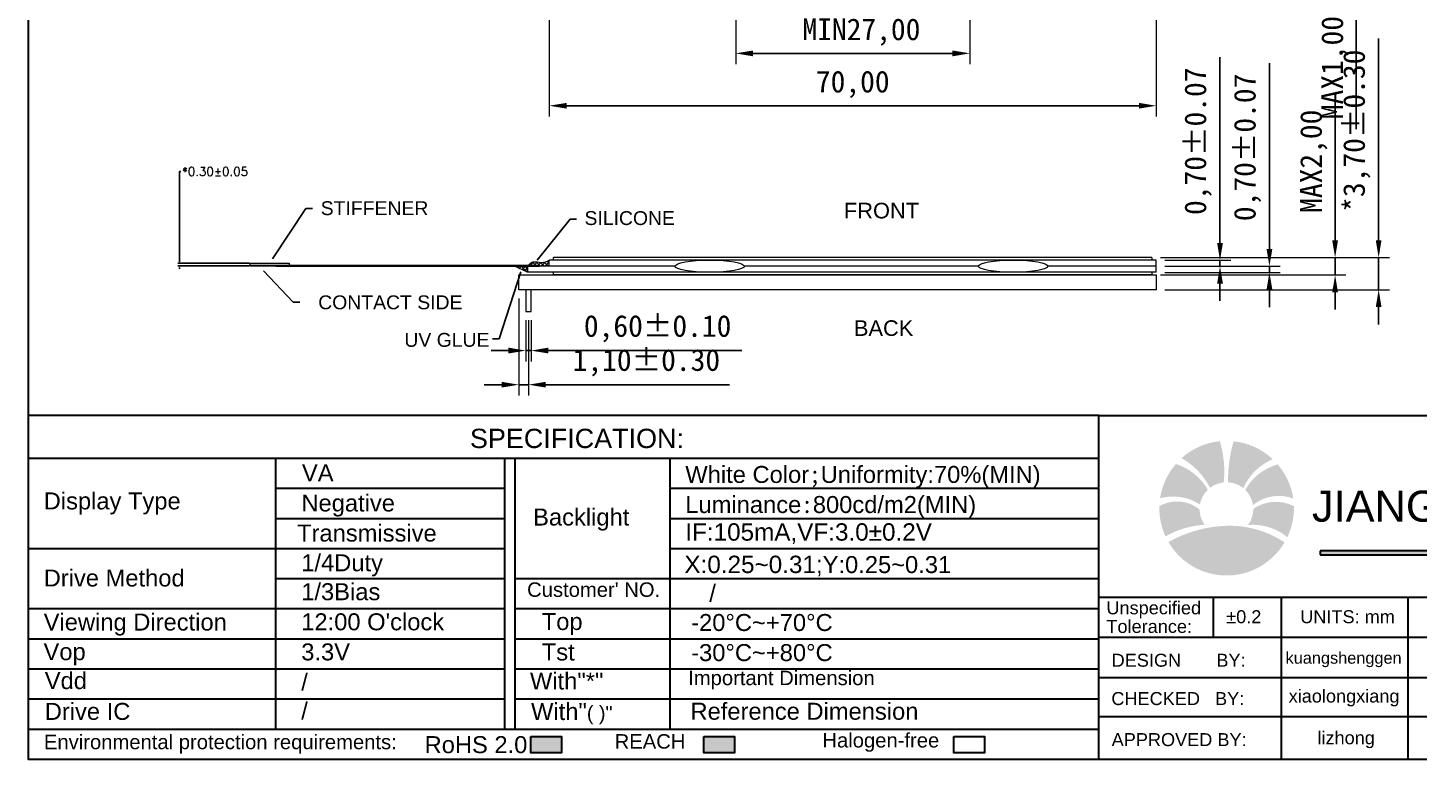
# Model space of a CAD drawing. Header units: millimetres. Extents: x 2631 to 4611, y 2266 to 2772.
# Drawn here: x 2631 to 2791.5, y 2585.4 to 2669.7 of the extents above; entities that cross this region are included whole.
import ezdxf
from ezdxf.enums import TextEntityAlignment as Align

# ---------------------------------------------------------------- set-up
doc = ezdxf.new("R2010")
doc.units = ezdxf.units.MM
for name, color, linetype, lineweight in [('BACKLIGHT', 7, 'Continuous', 20), ('FPC', 30, 'Continuous', 0), ('LCD', 4, 'Continuous', 20), ('PCB', 102, 'Continuous', 20), ('silicone', 193, 'Continuous', 20), ('TEXT', 7, 'Continuous', 30), ('UV GLUE', 237, 'Continuous', 20)]:
    doc.layers.add(name, color=color, linetype=linetype, lineweight=lineweight)
doc.layers.add('Dim', color=4, linetype='Continuous')
doc.styles.add('Arial', font='arial.ttf')
doc.styles.get("Standard").update_dxf_attribs({"font": 'txt.shx', "bigfont": 'gbcbig.shx'})
doc.styles.add('宋体', font='宋体.ttf')
doc.dimstyles.new('DIM', dxfattribs={"dimtxt": 2.5, "dimasz": 2, "dimexe": 1.25, "dimexo": 1, "dimgap": 1, "dimtad": 1, "dimzin": 1, "dimtxsty": '宋体', "dimcen": 2.5, "dimazin": 0, "dimtfac": 1, "dimtmove": 0, "dimatfit": 3, "dimfxl": 0, "dimlwe": 0, "dimarcsym": 0})
doc.dimstyles.get("Standard").update_dxf_attribs({"dimtxt": 1, "dimasz": 0.18, "dimexe": 0.18, "dimexo": 0.0625, "dimgap": 0.09, "dimtad": 0, "dimtih": 1, "dimtoh": 1, "dimdec": 4, "dimzin": 0, "dimdsep": 46, "dimtxsty": 'Standard', "dimcen": 0.09, "dimadec": 0, "dimazin": 0, "dimtfac": 1, "dimtdec": 4, "dimtofl": 0, "dimtmove": 0, "dimatfit": 3, "dimfxl": 0, "dimtolj": 1, "dimtzin": 0, "dimarcsym": 0})

# ---------------------------------------------------------------- blocks, each defined once
blk = doc.blocks.new('A$C6D9B0F57')
at = {"layer": 'Dim'}
blk.add_hatch(color=1, dxfattribs=at).paths.add_polyline_path([(167.57, 26.57), (287.98, 26.57), (287.98, 27.05), (167.57, 27.05)])
at = {"layer": 'TEXT'}
h = blk.add_hatch(color=126, dxfattribs=at)
h.set_gradient(color1=(24, 121, 93), color2=(7, 105, 15), tint=1)
h.paths.add_polyline_path([(162.96, 28.17, 0.164265), (154.91, 30.29, 0.110678), (147.9, 28.21, 0.573389)])
h.paths.add_polyline_path([(164.17, 32.6, 0.007615), (164.16, 32.86, 0.277023), (158.9, 32.51, -0.161911), (158.22, 30.42, -0.197285), (163.32, 28.84, 0.111824)])
h.paths.add_polyline_path([(162.07, 38.27, 0.200061), (157.85, 34.97, -0.162967), (158.86, 33, -0.266454), (164.08, 33.85, 0.141922)])
h.paths.add_polyline_path([(161.42, 38.95, 0.164142), (156.35, 41.27, 0.074223), (155.63, 35.95, -0.155454), (157.6, 35.19, -0.187681)])
h.paths.add_polyline_path([(154.56, 41.28, 0.159419), (149.6, 39.08, -0.14707), (153.3, 35.23, -0.139846), (155.07, 35.94, 0.099615)])
h.paths.add_polyline_path([(148.87, 38.33, 0.142989), (146.82, 33.89, -0.212761), (151.99, 33.08, -0.159202), (153.01, 34.98, 0.186633)])
h.paths.add_polyline_path([(151.94, 32.43, 0.311813), (146.72, 32.86, 0.007553), (146.72, 32.6, 0.108611), (147.52, 28.94, -0.116445), (152.59, 30.45, -0.153208)])
at = {"layer": 'TEXT', "lineweight": 30}
for points in [[(65.25, 3), (65.25, 0.87), (69.22, 0.87), (69.22, 3)], [(87.67, 3), (87.67, 0.87), (91.64, 0.87), (91.64, 3)]]:
    blk.add_hatch(color=256, dxfattribs=at).paths.add_polyline_path(points)
at = {"layer": 'TEXT', "color": 4, "lineweight": 30}
for p, q in [((138.88, 44.59), (0.07, 44.59)), ((138.88, 44.59), (297, 44.59)), ((138.88, 0.07), (138.88, 44.59)), ((0.03, 39.08), (63.16, 39.07)), ((32.19, 3.97), (32.19, 39.08)), ((61.86, 3.97), (61.86, 39.07)), ((63.16, 39.07), (63.16, 3.97)), ((63.16, 39.07), (138.88, 39.07)), ((83.29, 3.86), (83.29, 39.07)), ((32.19, 35.18), (61.86, 35.18)), ((83.29, 35.18), (138.88, 35.18)), ((32.19, 31.28), (61.86, 31.28)), ((83.29, 31.28), (138.88, 31.28)), ((0.03, 27.38), (61.86, 27.38)), ((83.29, 27.38), (138.88, 27.38)), ((32.19, 23.48), (61.86, 23.48)), ((63.16, 23.48), (138.88, 23.48)), ((138.88, 21.05), (297, 21.05)), ((153.72, 21.05), (153.72, 15.87)), ((162.52, 21.05), (162.52, 0.07)), ((178.97, 0.07), (178.97, 21.05)), ((0.03, 19.58), (61.86, 19.58)), ((63.16, 19.58), (138.88, 19.58)), ((0.03, 15.68), (61.86, 15.68)), ((63.16, 15.68), (138.88, 15.68)), ((138.88, 15.87), (194.51, 15.87)), ((0.03, 11.78), (61.86, 11.78)), ((63.16, 11.78), (138.88, 11.78)), ((138.88, 10.65), (194.51, 10.65)), ((0.03, 7.88), (61.86, 7.88)), ((63.16, 7.88), (138.88, 7.88)), ((138.88, 5.58), (264.26, 5.58)), ((0.07, 3.97), (61.86, 3.97)), ((61.86, 3.97), (138.88, 3.97))]:
    blk.add_line(p, q, dxfattribs=at)
at = {"layer": 'TEXT', "color": 1}
for p, q in [((167.57, 27.05), (167.57, 26.57)), ((287.98, 27.05), (167.57, 27.05)), ((167.57, 26.57), (287.98, 26.57))]:
    blk.add_line(p, q, dxfattribs=at)
at = {"layer": 'TEXT', "color": 4, "lineweight": 30}
blk.add_lwpolyline([(297, 0.07), (297, 210), (0.07, 210), (0.07, 0.07)], close=True, dxfattribs=at)
at = {"layer": 'TEXT', "lineweight": 30}
for points in [[(65.25, 3), (69.22, 3), (69.22, 0.87), (65.25, 0.87)], [(87.67, 3), (91.64, 3), (91.64, 0.87), (87.67, 0.87)], [(120.07, 3), (124.04, 3), (124.04, 0.87), (120.07, 0.87)]]:
    blk.add_lwpolyline(points, close=True, dxfattribs=at)
at = {"layer": 'TEXT', "color": 3, "style": 'Arial'}
blk.add_text('JIANGXI  HOLITECH  TECHNOLOGY  CO., LTD', height=4.0216, dxfattribs=at).set_placement((166.51, 30.85))
at = {"layer": 'TEXT', "style": 'Arial'}
for s, height, p in [('Unspecified', 1.6818, (139.86, 18.84)), ('Tolerance:', 1.682, (139.86, 16.43)), ('DESIGN       BY:', 1.6818, (140.54, 12.05)), ('CHECKED   BY:', 1.6818, (140.5, 7.08)), ('APPROVED BY:', 1.6818, (140.54, 1.76))]:
    blk.add_text(s, height=height, dxfattribs=at).set_placement(p)
for s, height, p in [('%%P0.2', 1.682, (157.67, 18.53)), ('UNITS: mm', 1.682, (171.12, 18.53)), ('kuangshenggen', 1.5137, (170.61, 13.01)), ('xiaolongxiang', 1.6818, (170.67, 8.04)), ('lizhong', 1.682, (170.94, 2.63))]:
    blk.add_text(s, height=height, dxfattribs=at).set_placement(p, align=Align.MIDDLE)
at = {"layer": 'TEXT', "width": 60.4227, "attachment_point": 1, "style": 'Arial'}
for s, insert, char_height in [('SPECIFICATION:', (57.35, 42.89), 2.5), ('VA', (35.57, 38.27), 2.2), ('White Color{\\fSimSun|b0|i0|c0|p2;;}Uniformity:70%(MIN)', (85.27, 38.07), 2.2), ('Display Type', (2.09, 34.64), 2.2), ('Negative', (35.5, 34.37), 2.2), ('Luminance{\\fSimSun|b0|i0|c0|p2;:}800cd/m2(MIN)', (85.27, 34.17), 2.2), ('Backlight', (65.54, 32.55), 2.2), ('{\\H1.0235x;IF:105mA,VF:3.0%%P0.2V}', (85.27, 30.64), 2.2), ('Transmissive', (34.94, 30.47), 2.2), ('\\A1;1/4Duty    ', (35.48, 26.62), 2.2), ('{\\H1.0235x;X:0.25~0.31;}Y:0.25~0.31', (85.15, 26.44), 2.2), ('Drive Method', (2.09, 24.65), 2.2), ('\\A1;1/3Bias    ', (35.48, 22.87), 2.2), ("{\\H0.85294x;Customer' NO.}", (64.76, 22.98), 2.2), ('/', (88.38, 22.69), 2.2), ('Viewing Direction', (2.09, 18.94), 2.2), ("\\A1;12:00 O'clock    ", (35.48, 18.97), 2.2), ('Top', (66.66, 19.01), 2.2), ('-20%%DC~+70%%DC', (86.03, 18.88), 2.2), ('Vop', (2.07, 15.1), 2.2), ('\\A1;3.3V    ', (35.48, 15.07), 2.2), ('Tst', (66.66, 15.06), 2.2), ('-30%%DC~+80%%DC', (86.03, 14.98), 2.2), ('Vdd', (2.23, 11.35), 2.2), ('\\A1;/ ', (35.48, 11.17), 2.2), ('With"*"', (65.13, 11.3), 2.2), ('{\\H0.85294x;Important Dimension}  ', (85.64, 11.54), 2.2), ('Drive IC', (2.23, 7.36), 2.2), ('\\A1;/', (35.48, 7.43), 2.2), ('With"{\\H0.83333x;( )"}', (65.27, 7.34), 2.2), ('Reference Dimension', (85.94, 7.38), 2.2), ('{\\H0.85294x;Environmental protection requirements:} ', (2.12, 3.24), 2.2), ('RoHS 2.0', (51.47, 3.05), 2.2), ('{\\H0.85294x;REACH} ', (76.11, 3.31), 2.2), ('{\\H0.85294x;Halogen-free} ', (103.04, 3.46), 2.2)]:
    blk.add_mtext(s, dxfattribs=dict(at, insert=insert, char_height=char_height))
blk = doc.blocks.new('*D108')
at = {"layer": 'Defpoints', "color": 0, "transparency": 16777216}
for p in [(2648.52, 2642.54), (2656.67, 2642.54), (2656.67, 2642.24)]:
    blk.add_point(p, dxfattribs=at)
at = {"layer": 'Dim', "color": 0, "lineweight": -2, "transparency": 16777216}
for p, q in [((2648.52, 2642.72), (2648.52, 2653.11)), ((2648.52, 2653.11), (2648.7, 2653.11)), ((2656.61, 2642.54), (2648.34, 2642.54)), ((2656.61, 2642.24), (2648.34, 2642.24)), ((2648.52, 2642.06), (2648.52, 2641.88))]:
    blk.add_line(p, q, dxfattribs=at)
at = {"layer": 'Dim', "color": 0, "transparency": 16777216}
for points in [[(2648.49, 2642.72), (2648.55, 2642.72), (2648.52, 2642.54)], [(2648.49, 2642.06), (2648.55, 2642.06), (2648.52, 2642.24)]]:
    blk.add_solid(points, dxfattribs=at)
at = {"layer": 'Dim', "color": 0, "lineweight": 15, "transparency": 16777216, "insert": (2652.62, 2653.11), "char_height": 1, "attachment_point": 5}
blk.add_mtext('\\A1;*0.30±0.05', dxfattribs=at)
blk = doc.blocks.new('*D76')
at = {"layer": 'Defpoints', "color": 0, "transparency": 16777216}
for p in [(2761.17, 2642.89), (2768.52, 2642.89), (2761.17, 2642.19)]:
    blk.add_point(p, dxfattribs=at)
at = {"layer": 'Dim', "color": 0, "lineweight": -2, "transparency": 16777216}
for p, q in [((2768.52, 2644.89), (2768.52, 2666.31)), ((2768.52, 2642.19), (2768.52, 2642.89)), ((2768.52, 2640.19), (2768.52, 2638.19))]:
    blk.add_line(p, q, dxfattribs=at)
at = {"layer": 'Dim', "color": 0, "lineweight": 0, "transparency": 16777216}
for p, q in [((2762.17, 2642.89), (2769.77, 2642.89)), ((2762.17, 2642.19), (2769.77, 2642.19))]:
    blk.add_line(p, q, dxfattribs=at)
at = {"layer": 'Dim', "color": 0, "transparency": 16777216}
for points in [[(2768.19, 2644.89), (2768.86, 2644.89), (2768.52, 2642.89)], [(2768.19, 2640.19), (2768.86, 2640.19), (2768.52, 2642.19)]]:
    blk.add_solid(points, dxfattribs=at)
at = {"layer": 'Dim', "color": 0, "transparency": 16777216, "insert": (2766, 2656.61), "char_height": 2.5, "attachment_point": 5, "rotation": 90, "style": '宋体'}
blk.add_mtext('0,70%%P0.07', dxfattribs=at)
blk = doc.blocks.new('*D77')
at = {"layer": 'Defpoints', "color": 0, "transparency": 16777216}
for p in [(2761.17, 2642.19), (2761.17, 2641.49), (2774.22, 2642.19)]:
    blk.add_point(p, dxfattribs=at)
at = {"layer": 'Dim', "color": 0, "lineweight": -2, "transparency": 16777216}
for p, q in [((2774.22, 2644.19), (2774.22, 2665.6)), ((2774.22, 2641.49), (2774.22, 2642.19)), ((2774.22, 2639.49), (2774.22, 2637.49))]:
    blk.add_line(p, q, dxfattribs=at)
at = {"layer": 'Dim', "color": 0, "lineweight": 0, "transparency": 16777216}
for p, q in [((2762.17, 2642.19), (2775.47, 2642.19)), ((2762.17, 2641.49), (2775.47, 2641.49))]:
    blk.add_line(p, q, dxfattribs=at)
at = {"layer": 'Dim', "color": 0, "transparency": 16777216}
for points in [[(2773.89, 2644.19), (2774.56, 2644.19), (2774.22, 2642.19)], [(2773.89, 2639.49), (2774.56, 2639.49), (2774.22, 2641.49)]]:
    blk.add_solid(points, dxfattribs=at)
at = {"layer": 'Dim', "color": 0, "transparency": 16777216, "insert": (2771.7, 2655.9), "char_height": 2.5, "attachment_point": 5, "rotation": 90, "style": '宋体'}
blk.add_mtext('0,70%%P0.07', dxfattribs=at)
blk = doc.blocks.new('*D78')
at = {"layer": 'Defpoints', "color": 0, "transparency": 16777216}
for p in [(2760.67, 2643.19), (2781.8, 2643.19), (2760.67, 2641.19)]:
    blk.add_point(p, dxfattribs=at)
at = {"layer": 'Dim', "color": 0, "lineweight": -2, "transparency": 16777216}
for p, q in [((2781.8, 2645.19), (2781.8, 2661.42)), ((2781.8, 2641.19), (2781.8, 2643.19)), ((2781.8, 2639.19), (2781.8, 2637.19))]:
    blk.add_line(p, q, dxfattribs=at)
at = {"layer": 'Dim', "color": 0, "lineweight": 0, "transparency": 16777216}
for p, q in [((2761.67, 2643.19), (2783.05, 2643.19)), ((2761.67, 2641.19), (2783.05, 2641.19))]:
    blk.add_line(p, q, dxfattribs=at)
at = {"layer": 'Dim', "color": 0, "transparency": 16777216}
for points in [[(2781.46, 2645.19), (2782.13, 2645.19), (2781.8, 2643.19)], [(2781.46, 2639.19), (2782.13, 2639.19), (2781.8, 2641.19)]]:
    blk.add_solid(points, dxfattribs=at)
at = {"layer": 'Dim', "color": 0, "transparency": 16777216, "insert": (2779.34, 2654.3), "char_height": 2.5, "attachment_point": 5, "rotation": 90, "style": '宋体'}
blk.add_mtext('MAX2,00', dxfattribs=at)
blk = doc.blocks.new('*D87')
at = {"layer": 'Defpoints', "color": 0, "transparency": 16777216}
for p in [(2760.67, 2643.19), (2786.82, 2643.19), (2761.17, 2639.49)]:
    blk.add_point(p, dxfattribs=at)
at = {"layer": 'Dim', "color": 0, "lineweight": -2, "transparency": 16777216}
for p, q in [((2786.82, 2645.19), (2786.82, 2668.44)), ((2786.82, 2639.49), (2786.82, 2643.19)), ((2786.82, 2637.49), (2786.82, 2635.49))]:
    blk.add_line(p, q, dxfattribs=at)
at = {"layer": 'Dim', "color": 0, "lineweight": 0, "transparency": 16777216}
for p, q in [((2761.67, 2643.19), (2788.07, 2643.19)), ((2762.17, 2639.49), (2788.07, 2639.49))]:
    blk.add_line(p, q, dxfattribs=at)
at = {"layer": 'Dim', "color": 0, "transparency": 16777216}
for points in [[(2786.49, 2645.19), (2787.15, 2645.19), (2786.82, 2643.19)], [(2786.49, 2637.49), (2787.15, 2637.49), (2786.82, 2639.49)]]:
    blk.add_solid(points, dxfattribs=at)
at = {"layer": 'Dim', "color": 0, "transparency": 16777216, "insert": (2784.3, 2657.82), "char_height": 2.5, "attachment_point": 5, "rotation": 90, "style": '宋体'}
blk.add_mtext('*3,70%%P0.30', dxfattribs=at)
blk = doc.blocks.new('*D90')
at = {"layer": 'Defpoints', "color": 0, "transparency": 16777216}
for p in [(2744.67, 2680.03), (2761.17, 2681.03), (2784.24, 2681.03)]:
    blk.add_point(p, dxfattribs=at)
at = {"layer": 'Dim', "color": 0, "lineweight": -2, "transparency": 16777216}
for p, q in [((2784.24, 2683.03), (2784.24, 2685.03)), ((2784.24, 2681.03), (2784.24, 2680.03)), ((2784.24, 2678.03), (2784.24, 2657.99))]:
    blk.add_line(p, q, dxfattribs=at)
at = {"layer": 'Dim', "color": 0, "lineweight": 0, "transparency": 16777216}
for p, q in [((2745.67, 2680.03), (2785.49, 2680.03)), ((2762.17, 2681.03), (2785.49, 2681.03))]:
    blk.add_line(p, q, dxfattribs=at)
at = {"layer": 'Dim', "color": 0, "transparency": 16777216}
for points in [[(2783.91, 2683.03), (2784.57, 2683.03), (2784.24, 2681.03)], [(2783.91, 2678.03), (2784.57, 2678.03), (2784.24, 2680.03)]]:
    blk.add_solid(points, dxfattribs=at)
at = {"layer": 'Dim', "color": 0, "transparency": 16777216, "insert": (2781.78, 2665.1), "char_height": 2.5, "attachment_point": 5, "rotation": 90, "style": '宋体'}
blk.add_mtext('MAX1,00', dxfattribs=at)
blk = doc.blocks.new('*D92')
at = {"layer": 'Defpoints', "color": 0, "transparency": 16777216}
for p in [(2712.67, 2681.03), (2739.67, 2681.03), (2739.67, 2666.74)]:
    blk.add_point(p, dxfattribs=at)
at = {"layer": 'Dim', "color": 0, "lineweight": 0, "transparency": 16777216}
for p, q in [((2712.67, 2680.03), (2712.67, 2665.49)), ((2739.67, 2680.03), (2739.67, 2665.49))]:
    blk.add_line(p, q, dxfattribs=at)
at = {"layer": 'Dim', "color": 0, "lineweight": -2, "transparency": 16777216}
blk.add_line((2714.67, 2666.74), (2737.67, 2666.74), dxfattribs=at)
at = {"layer": 'Dim', "color": 0, "transparency": 16777216}
for points in [[(2714.67, 2667.07), (2714.67, 2666.4), (2712.67, 2666.74)], [(2737.67, 2667.07), (2737.67, 2666.4), (2739.67, 2666.74)]]:
    blk.add_solid(points, dxfattribs=at)
at = {"layer": 'Dim', "color": 0, "transparency": 16777216, "insert": (2727.17, 2669.19), "char_height": 2.5, "attachment_point": 5, "style": '宋体'}
blk.add_mtext('MIN27,00', dxfattribs=at)
blk = doc.blocks.new('*D94')
at = {"layer": 'Defpoints', "color": 0, "transparency": 16777216}
for p in [(2691.17, 2681.03), (2761.17, 2680.03), (2761.17, 2660.7)]:
    blk.add_point(p, dxfattribs=at)
at = {"layer": 'Dim', "color": 0, "lineweight": 0, "transparency": 16777216}
for p, q in [((2691.17, 2680.03), (2691.17, 2659.45)), ((2761.17, 2679.03), (2761.17, 2659.45))]:
    blk.add_line(p, q, dxfattribs=at)
at = {"layer": 'Dim', "color": 0, "lineweight": -2, "transparency": 16777216}
blk.add_line((2693.17, 2660.7), (2759.17, 2660.7), dxfattribs=at)
at = {"layer": 'Dim', "color": 0, "transparency": 16777216}
for points in [[(2693.17, 2661.03), (2693.17, 2660.37), (2691.17, 2660.7)], [(2759.17, 2661.03), (2759.17, 2660.37), (2761.17, 2660.7)]]:
    blk.add_solid(points, dxfattribs=at)
at = {"layer": 'Dim', "color": 0, "transparency": 16777216, "insert": (2726.17, 2663.16), "char_height": 2.5, "attachment_point": 5, "style": '宋体'}
blk.add_mtext('70,00', dxfattribs=at)
blk = doc.blocks.new('*D100')
at = {"layer": 'Defpoints', "color": 0, "transparency": 16777216}
for p in [(2687.67, 2639.49), (2688.77, 2636.99), (2688.77, 2628.54)]:
    blk.add_point(p, dxfattribs=at)
at = {"layer": 'Dim', "color": 0, "lineweight": 0, "transparency": 16777216}
for p, q in [((2687.67, 2638.49), (2687.67, 2627.29)), ((2688.77, 2635.99), (2688.77, 2627.29))]:
    blk.add_line(p, q, dxfattribs=at)
at = {"layer": 'Dim', "color": 0, "lineweight": -2, "transparency": 16777216}
for p, q in [((2685.67, 2628.54), (2683.67, 2628.54)), ((2687.67, 2628.54), (2688.77, 2628.54)), ((2690.77, 2628.54), (2711.97, 2628.54))]:
    blk.add_line(p, q, dxfattribs=at)
at = {"layer": 'Dim', "color": 0, "transparency": 16777216}
for points in [[(2685.67, 2628.87), (2685.67, 2628.21), (2687.67, 2628.54)], [(2690.77, 2628.87), (2690.77, 2628.21), (2688.77, 2628.54)]]:
    blk.add_solid(points, dxfattribs=at)
at = {"layer": 'Dim', "color": 0, "transparency": 16777216, "insert": (2702.37, 2631.06), "char_height": 2.5, "attachment_point": 5, "style": '宋体'}
blk.add_mtext('1,10%%P0.30', dxfattribs=at)
blk = doc.blocks.new('*D101')
at = {"layer": 'Defpoints', "color": 0, "transparency": 16777216}
for p in [(2688.47, 2636.99), (2689.07, 2636.99), (2688.47, 2632.47)]:
    blk.add_point(p, dxfattribs=at)
at = {"layer": 'Dim', "color": 0, "lineweight": 0, "transparency": 16777216}
for p, q in [((2688.47, 2635.99), (2688.47, 2631.22)), ((2689.07, 2635.99), (2689.07, 2631.22))]:
    blk.add_line(p, q, dxfattribs=at)
at = {"layer": 'Dim', "color": 0, "lineweight": -2, "transparency": 16777216}
for p, q in [((2686.47, 2632.47), (2684.47, 2632.47)), ((2688.47, 2632.47), (2689.07, 2632.47)), ((2691.07, 2632.47), (2713.39, 2632.47))]:
    blk.add_line(p, q, dxfattribs=at)
at = {"layer": 'Dim', "color": 0, "transparency": 16777216}
for points in [[(2686.47, 2632.81), (2686.47, 2632.14), (2688.47, 2632.47)], [(2691.07, 2632.81), (2691.07, 2632.14), (2689.07, 2632.47)]]:
    blk.add_solid(points, dxfattribs=at)
at = {"layer": 'Dim', "color": 0, "transparency": 16777216, "insert": (2703.67, 2634.99), "char_height": 2.5, "attachment_point": 5, "style": '宋体'}
blk.add_mtext('0,60%%P0.10', dxfattribs=at)
blk = doc.blocks.new('LCDC1')
at = {"layer": 'silicone', "lineweight": 15}
h = blk.add_hatch(dxfattribs=at)
h.set_pattern_fill('ANSI37', color=256, scale=0.1, angle=90, style=0)
h.set_pattern_definition([(135, (-6315.8873, -829.81545), (-0.224506403, -0.224506403), []), (225, (-6315.8873, -829.81545), (0.224506403, -0.224506403), [])])
edge = h.paths.add_edge_path()
edge.add_spline(control_points=[(-70, 3.4), (-70.29, 3.27), (-70.89, 3.01), (-71.84, 3.38), (-72.25, 2.98), (-72.41, 2.8)], knot_values=[0.124018, 0.124018, 0.124018, 0.124018, 1.061853, 2.045923, 2.712219, 2.712219, 2.712219, 2.712219], degree=3, periodic=0)
edge.add_line((-72.41, 2.8), (-71.13, 2.8))
edge.add_line((-71.13, 2.8), (-71.13, 2.7))
edge.add_line((-71.13, 2.7), (-70, 2.7))
edge.add_line((-70, 2.7), (-70, 3.4))
at = {"layer": 'UV GLUE', "lineweight": 15}
h = blk.add_hatch(dxfattribs=at)
h.set_pattern_fill('ANSI37', color=2, scale=0.1, angle=90, style=0)
h.set_pattern_definition([(45, (5456.79496, -805.56605), (0.224506403, -0.224506403), []), (315, (5456.79496, -805.56605), (-0.224506403, -0.224506403), [])])
h.paths.add_polyline_path([(-72.5, 2.7), (-74.02, 2.7), (-72.5, 2)])
at = {"layer": 'BACKLIGHT', "lineweight": 15}
blk.add_lwpolyline([(-73.5, 1.7), (0, 1.7), (0, 0), (-73.5, 0)], close=True, dxfattribs=at)
at = {"layer": 'FPC', "lineweight": 0}
for p, q in [((-71.13, 2.8), (-104.5, 2.8)), ((-104.5, 2.75), (-104.5, 2.8)), ((-104.5, 2.8), (-103.5, 2.8)), ((-104.5, 2.75), (-101.5, 2.75)), ((-101.5, 2.75), (-101.5, 2.7)), ((-101.5, 2.7), (-71.13, 2.7)), ((-71.13, 2.8), (-71.13, 2.7))]:
    blk.add_line(p, q, dxfattribs=at)
at = {"layer": 'FPC'}
blk.add_lwpolyline([(-104.5, 2.8), (-104.5, 3.05), (-100, 3.05), (-100, 2.8)], close=True, dxfattribs=at)
at = {"layer": 'LCD', "lineweight": 15}
for p, q in [((-70, 2.7), (-70, 3.4)), ((0, 3.4), (-70, 3.4)), ((-69.5, 3.4), (-69.5, 3.7)), ((-0.5, 3.7), (-69.5, 3.7)), ((-0.5, 3.7), (-0.5, 3.4)), ((0, 2), (0, 3.4)), ((-72.5, 2), (-72.5, 2.7)), ((-55.5, 2.7), (-72.5, 2.7)), ((0, 2), (-72.5, 2)), ((-69.5, 1.7), (-69.5, 2)), ((-0.5, 1.7), (-69.5, 1.7)), ((-20.5, 2.7), (-47.5, 2.7)), ((0, 2.7), (-12.5, 2.7)), ((-0.5, 2), (-0.5, 1.7))]:
    blk.add_line(p, q, dxfattribs=at)
at = {"layer": 'LCD', "ltscale": 0.1}
blk.add_line((-72.5, 2.7), (-72.5, 2), dxfattribs=at)
at = {"layer": 'LCD', "lineweight": 15}
for centre in [(-51.5, 2.7), (-16.5, 2.7)]:
    blk.add_ellipse(centre, major_axis=(-4, 0), ratio=0.175, dxfattribs=at)
at = {"layer": 'PCB', "lineweight": 15}
blk.add_lwpolyline([(-72.1, 0), (-72.7, 0), (-72.7, -2.5), (-72.1, -2.5)], close=True, dxfattribs=at)
at = {"layer": 'silicone', "lineweight": 15}
blk.add_spline([(-72.5, 2.7), (-71.88, 3.2), (-70.9, 3.14), (-70, 3.4)], degree=3, dxfattribs=at)
at = {"layer": 'UV GLUE', "color": 2, "lineweight": 15}
blk.add_line((-72.5, 2), (-74.02, 2.7), dxfattribs=at)

msp = doc.modelspace()

# ---------------------------------------------------------------- block references
at = {"layer": 'LCD'}
msp.add_blockref('LCDC1', (2761.17068, 2639.49379), dxfattribs=at)
at = {"layer": 'TEXT', "lineweight": 9, "xscale": 0.8895743999999013, "yscale": 0.8895743999999013, "zscale": 0.8895743999999013}
msp.add_blockref('A$C6D9B0F57', (2631.00754, 2585.30433), dxfattribs=at)

# ---------------------------------------------------------------- texts
at = {"layer": 'TEXT', "lineweight": 20, "style": 'Arial'}
for s, insert, char_height, width, attachment_point in [('\\A1;STIFFENER ', (2664.8147, 2649.68926), 1.6, 35.0546372, 1), ('FRONT', (2733.81704, 2647.68607), 1.8, 17.5273186, 9), ('SILICONE', (2705.66632, 2648.54834), 1.6, 35.0546372, 3), ('CONTACT SIDE', (2681.16527, 2638.83596), 1.6, 35.0546372, 3), ('BACK', (2733.15387, 2634.13844), 1.8, 17.5273186, 9), ('UV GLUE', (2684.27367, 2634.50505), 1.6, 35.0546372, 3)]:
    msp.add_mtext(s, dxfattribs=dict(at, insert=insert, char_height=char_height, width=width, attachment_point=attachment_point))

# ---------------------------------------------------------------- dimensions: what is measured, and where the dimension line sits
at = {"layer": 'Dim'}
for base, p1, p2, angle, text, picture, middle in [((2784.24124, 2681.02626), (2744.67068, 2680.02626), (2761.17068, 2681.02626), 90, 'MAX<>', '*D90', (2784.24124, 2665.09951)), ((2786.81877, 2643.19379), (2761.17068, 2639.49379), (2760.67068, 2643.19379), 90, '*<>%%P0.30', '*D87', (2786.81877, 2657.81879)), ((2768.52255, 2642.89379), (2761.17068, 2642.19379), (2761.17068, 2642.89379), 270, '<>%%P0.07', '*D76', (2768.52255, 2656.60906)), ((2774.22201, 2642.19379), (2761.17068, 2641.49379), (2761.17068, 2642.19379), 270, '<>%%P0.07', '*D77', (2774.22201, 2655.89518)), ((2781.79665, 2643.19379), (2760.67068, 2641.19379), (2760.67068, 2643.19379), 270, 'MAX<>', '*D78', (2781.79665, 2654.3049))]:
    dim = msp.add_linear_dim(base=base, p1=p1, p2=p2, angle=angle, text=text, dimstyle='DIM', dxfattribs=at)
    dim.commit()
    dim.dimension.update_dxf_attribs({"geometry": picture, "text_midpoint": middle, "dimtype": 160})
dim = msp.add_linear_dim(base=(2761.17068, 2660.69968), p1=(2691.17068, 2681.02626), p2=(2761.17068, 2680.02626), dimstyle='DIM', dxfattribs=at)
dim.commit()
dim.dimension.update_dxf_attribs({"geometry": '*D94', "text_midpoint": (2726.17068, 2660.69968), "dimtype": 160})
for base, p1, p2, text, picture, middle in [((2739.67068, 2666.73509), (2712.67068, 2681.02626), (2739.67068, 2681.02626), 'MIN<>', '*D92', (2727.17068, 2666.73509)), ((2688.47068, 2632.47245), (2689.07068, 2636.99379), (2688.47068, 2636.99379), '<>%%P0.10', '*D101', (2703.67485, 2632.47245))]:
    dim = msp.add_linear_dim(base=base, p1=p1, p2=p2, text=text, dimstyle='DIM', dxfattribs=at)
    dim.commit()
    dim.dimension.update_dxf_attribs({"geometry": picture, "text_midpoint": middle, "dimtype": 160})
at = {"layer": 'Dim', "lineweight": 15}
dim = msp.add_linear_dim(base=(2648.51508, 2642.54379), p1=(2656.67068, 2642.24379), p2=(2656.67068, 2642.54379), angle=90, text='*<>', dimstyle='Standard', override={"dimdec": 2, "dimzin": 1, "dimazin": 0, "dimtol": 1, "dimlim": 0, "dimtp": 0.05, "dimtm": 0.05, "dimtfac": 1, "dimtdec": 2, "dimfxl": 0.5}, dxfattribs=at)
dim.commit()
dim.dimension.update_dxf_attribs({"geometry": '*D108', "text_midpoint": (2652.61841, 2653.11045), "dimtype": 160})
at = {"layer": 'Dim'}
dim = msp.add_linear_dim(base=(2688.77068, 2628.54166), p1=(2687.67068, 2639.49379), p2=(2688.77068, 2636.99379), text='<>%%P0.30', dimstyle='DIM', dxfattribs=at)
dim.commit()
dim.dimension.update_dxf_attribs({"geometry": '*D100', "text_midpoint": (2702.3679, 2631.06249)})

# ---------------------------------------------------------------- leaders
at = {"layer": 'Dim', "lineweight": 15}
for points in [[(2659.26217, 2643.04618), (2663.11589, 2648.8521), (2663.88086, 2648.8521)], [(2689.76769, 2642.8856), (2693.56448, 2647.6377), (2694.32945, 2647.6377)], [(2658.23385, 2641.68377), (2661.62248, 2638.06438), (2662.38745, 2638.06438)], [(2687.87465, 2641.55781), (2685.38138, 2633.83305), (2684.61641, 2633.83305)]]:
    msp.add_leader(points, dimstyle='Standard', override={"dimscale": 0.77, "dimdec": 2, "dimzin": 1, "dimazin": 0, "dimtdec": 2}, dxfattribs=at)

doc.saveas('drawing.dxf')
